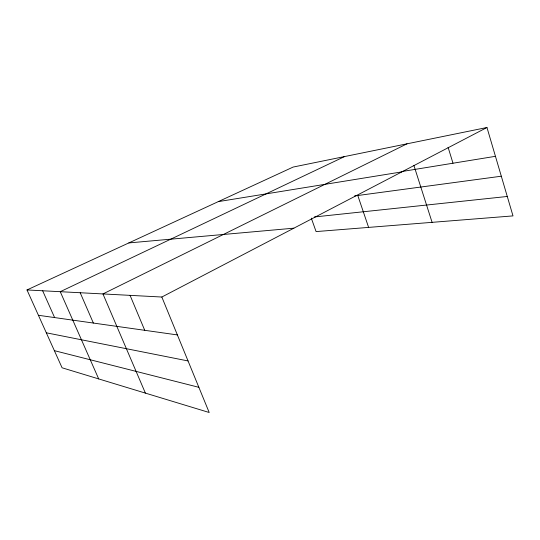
<?xml version="1.0" encoding="UTF-8"?>
<svg xmlns="http://www.w3.org/2000/svg" width="540" height="540" viewBox="0 0 540 540"><rect width="100%" height="100%" fill="white"/><g stroke="black" fill="none" stroke-linecap="round" stroke-linejoin="round"><path stroke-width="0.81" d="M161.831 297.027L209.196 412.499L62.093 367.794L27 289.946L161.831 297.027L486.965 127.501L513 215.899L316.082 231.586L311.297 218.12M406.998 143.822L102.958 293.935L145.395 393.113M344.581 156.56L60.251 291.695L98.699 378.918M27 289.946L293.146 167.056L486.965 127.501M401.152 171.646L495.45 156.317M218.268 201.629L401.827 171.895M354.496 195.953L501.309 176.209M314.341 216.972L507.276 196.466M128.831 242.926L293.875 228.177M38.421 315.286L177.37 334.922M46.319 332.802L188.048 360.943M54.365 350.656L198.862 387.315M42.653 290.77L54.608 317.574M80.19 292.741L93.366 323.048M130.066 295.36L144.74 330.311M357.791 195.507L368.611 227.401M413.883 165.375L432.088 222.345M448.085 147.285L452.993 163.215"/></g></svg>
